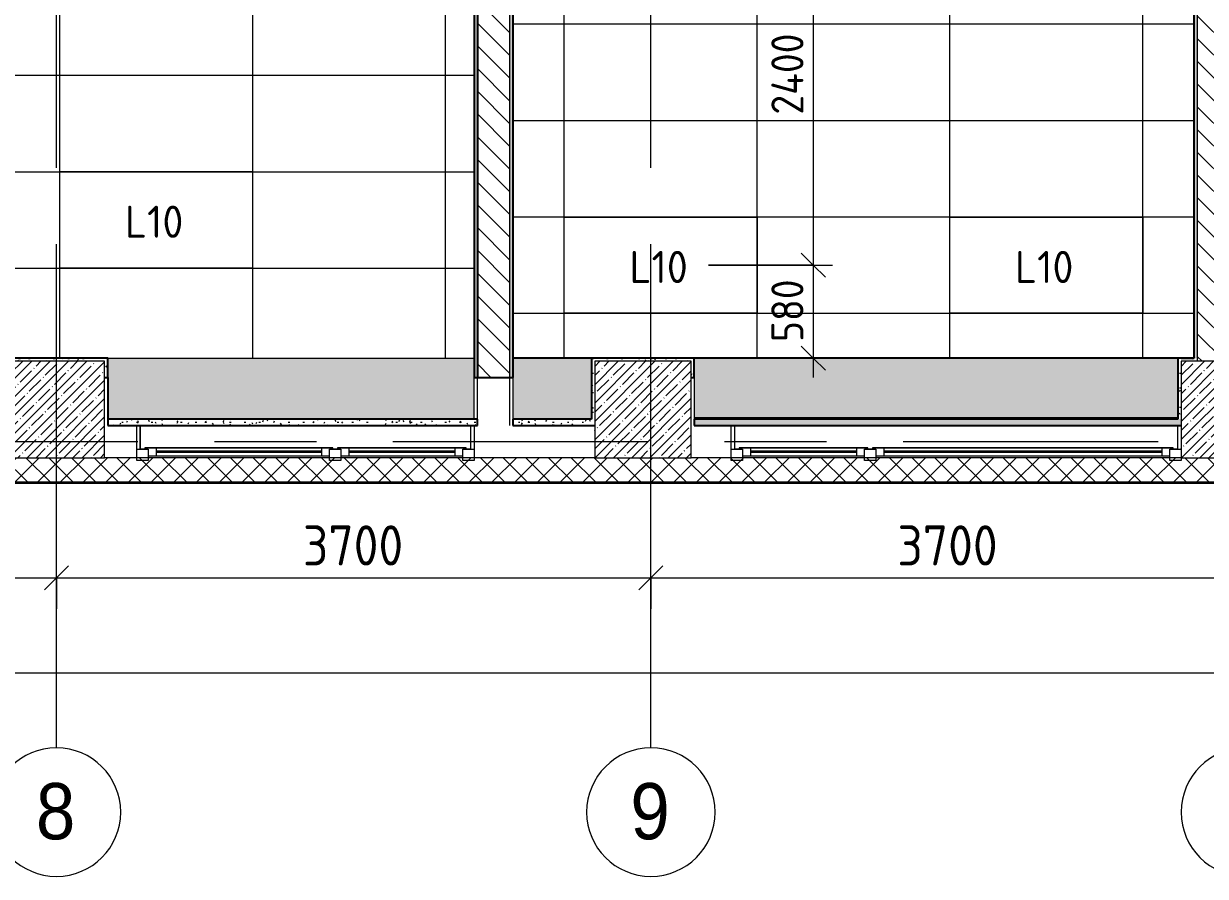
# Model space of a CAD drawing. Header units: millimetres. Extents: x -5524 to 188159, y -8553 to 29000.
# Drawn here: x 22006 to 29361, y -2706 to 2602 of the extents above; entities that cross this region are included whole.
import ezdxf

# ---------------------------------------------------------------- set-up
doc = ezdxf.new("R2010")
doc.units = ezdxf.units.MM
doc.linetypes.add('Осевая', pattern=[3175, 635, -476.25, 1587.5, -476.25])
for name, color, linetype, lineweight in [('A-ANNO-DIMS', 7, 'Continuous', 9), ('A-ANNO-DIMS-100', 7, 'Continuous', 9), ('A-CLNG-PATT', 7, 'Continuous', 9), ('A-GLAZ', 7, 'Continuous', 9), ('A-GLAZ-1', 7, 'Continuous', 13), ('A-WALL', 7, 'Continuous', 9), ('E-LITE-EQPM-IDEN', 7, 'Continuous', 9), ('I-WALL', 7, 'Continuous', 9), ('S-COLS', 7, 'Continuous', 9), ('Оси', 7, 'Continuous', 9), ('Оси-1', 7, 'Continuous', 20), ('Оси-2', 7, 'Осевая', 9)]:
    doc.layers.add(name, color=color, linetype=linetype, lineweight=lineweight)
for name, color, linetype, lineweight, true_color in [('A-ANNO-NOTE', 1, 'Continuous', 9, 0xff0000), ('A-CLNG-1', 7, 'Continuous', 9, 0xc0c0c0), ('A-WALL-1', 254, 'Continuous', 25, 0xbebebe), ('A-WALL-4', 7, 'Continuous', 13, 0x3c3c3c), ('A-WALL-6', 7, 'Continuous', 25, 0x3c3c3c), ('A-WALL-FNSH-3', 7, 'Continuous', 9, 0x3c3c3c), ('A-WALL-FNSH-4', 7, 'Continuous', 13, 0x3c3c3c)]:
    doc.layers.add(name, color=color, linetype=linetype, lineweight=lineweight, true_color=true_color)
doc.layers.add('A-CLNG-PATT-1', color=7, linetype='Continuous', lineweight=9, transparency=1)
doc.styles.add('Arial', font='arial.ttf', dxfattribs={"width": 0.9, "height": 350})
doc.styles.add('GOST Common', font='GOST_Common.ttf', dxfattribs={"height": 200})
doc.styles.add('ISOCPEUR', font='isocpeur.ttf', dxfattribs={"width": 0.9, "height": 250})
doc.styles.add('ISOCPEUR_2', font='isocpeur.ttf', dxfattribs={"width": 0.9, "height": 200})
doc.dimstyles.new('ISO-2_0_0_9К_Средний_округл2', dxfattribs={"dimscale": 304.8, "dimtxt": 199.196235, "dimasz": 0.492126, "dimexe": 0.393701, "dimexo": 0, "dimgap": 0, "dimtad": 1, "dimdec": 0, "dimrnd": 10, "dimzin": 0, "dimdsep": 46, "dimtxsty": 'ISOCPEUR_2', "dimblk1": 'OBLIQUE', "dimblk2": 'OBLIQUE', "dimsah": 1, "dimcen": 0.09, "dimdle": 0.393701, "dimazin": 0, "dimtfac": 1, "dimtdec": 4, "dimtix": 1, "dimtmove": 0, "dimatfit": 3, "dimfxl": 1, "dimtvp": 1, "dimtolj": 1, "dimtzin": 0, "dimarcsym": 2})
doc.dimstyles.new('ISO-2_5_0_9К_БОЛЬШОЙ', dxfattribs={"dimscale": 304.8, "dimtxt": 248.995294, "dimasz": 0.492126, "dimexe": 0.393701, "dimexo": 0.984252, "dimgap": 0, "dimtad": 1, "dimdec": 0, "dimrnd": 10, "dimzin": 0, "dimdsep": 46, "dimtxsty": 'ISOCPEUR', "dimblk1": 'OBLIQUE', "dimblk2": 'OBLIQUE', "dimsah": 1, "dimcen": 0.09, "dimdle": 0.393701, "dimazin": 0, "dimtfac": 1, "dimtdec": 4, "dimtix": 1, "dimtmove": 0, "dimatfit": 3, "dimfxl": 1, "dimtvp": 1, "dimtolj": 1, "dimtzin": 0, "dimarcsym": 2})
doc.dimstyles.new('ISO-2_5_0_9К_БОЛЬШОЙ_1', dxfattribs={"dimscale": 304.8, "dimtxt": 248.995294, "dimasz": 0.492126, "dimexe": 0.393701, "dimexo": 0.984252, "dimgap": 0, "dimtad": 1, "dimdec": 0, "dimrnd": 10, "dimzin": 0, "dimdsep": 46, "dimtxsty": 'ISOCPEUR', "dimblk1": 'OBLIQUE', "dimblk2": 'OBLIQUE', "dimsah": 1, "dimcen": 0.09, "dimdle": 0.393701, "dimazin": 0, "dimtfac": 1, "dimtdec": 4, "dimtix": 1, "dimtmove": 2, "dimatfit": 3, "dimfxl": 1, "dimtvp": 1, "dimtolj": 1, "dimtzin": 0, "dimarcsym": 2})
pattern_1 = [(135, (0, 0), (-70.71068, -70.71068), [])]
pattern_2 = [(0, (0, 0), (121.92, 30.48), [10.058, -81.382, 10.058, -81.382, -487.68]), (0, (0, 0), (121.92, 30.48), [-182.88, 10.058, -172.822, 10.058, -81.382, -213.36]), (0, (0, 0), (121.92, 30.48), [-457.2, 10.058, -50.902, 10.058, -142.342]), (120, (45.72, 15.24), (-87.356454, 90.345817), [10.058, -81.382, 10.058, -81.382, -487.68]), (120, (45.72, 15.24), (-87.356454, 90.345817), [-182.88, 10.058, -172.822, 10.058, -81.382, -213.36]), (120, (45.72, 15.24), (-87.356454, 90.345817), [-457.2, 10.058, -50.902, 10.058, -142.342]), (240, (60.96, 76.2), (-34.563546, -120.825817), [10.058, -81.382, 10.058, -81.382, -487.68]), (240, (60.96, 76.2), (-34.563546, -120.825817), [-182.88, 10.058, -172.822, 10.058, -81.382, -213.36]), (240, (60.96, 76.2), (-34.563546, -120.825817), [-457.2, 10.058, -50.902, 10.058, -142.342])]

# ---------------------------------------------------------------- blocks, each defined once
blk = doc.blocks.new('BSC_Колонна _Прямоугольная - 600х600-V1-План расстановки осветительного оборудования 3 этажа в осях 1-12')
at = {"layer": 'S-COLS'}
h = blk.add_hatch(dxfattribs=at)
h.set_pattern_fill('FP_2', color=256, style=0, pattern_type=2)
h.set_pattern_definition([(45, (-25860, -200), (-57.02463, 57.02463), []), (45, (-25802.975, -200), (-57.02463, 57.02463), [100.806, -20.161, 3.353, -16.808])])
h.paths.add_polyline_path([(-300, -300), (300, -300), (300, 300), (-300, 300), (-300, -46.9)])
for p, q in [((300, 300), (-300, 300)), ((-300, 300), (-300, -300)), ((300, -300), (300, 300)), ((-300, -300), (300, -300))]:
    blk.add_line(p, q, dxfattribs=at)
blk = doc.blocks.new('BSC_Колонна _Прямоугольная - 600х600-V2-План расстановки осветительного оборудования 3 этажа в осях 1-12')
at = {"layer": 'S-COLS'}
h = blk.add_hatch(dxfattribs=at)
h.set_pattern_fill('FP_3', color=256, style=0, pattern_type=2)
h.set_pattern_definition([(45, (-29509.74, -200), (-57.02463, 57.02463), []), (45, (-29452.72, -200), (-57.02463, 57.02463), [100.806, -20.161, 3.353, -16.808])])
h.paths.add_polyline_path([(-300, -300), (300, -300), (300, 300), (-300, 300), (-300, -46.9)])
for p, q in [((300, 300), (-300, 300)), ((-300, 300), (-300, -300)), ((300, -300), (300, 300)), ((-300, -300), (300, -300))]:
    blk.add_line(p, q, dxfattribs=at)
blk = doc.blocks.new('120_Окно_СКБ_2Ст - 120_Окно_СКБ_2Ст 2100х2500 _мал створка СЛЕВА_-22446485-План расстановки осветительного оборудования 3 этажа в осях 1-12')
at = {"layer": 'A-GLAZ'}
for p, q in [((-1030, -127), (-1000, -127)), ((-930, -107), (-270, -107)), ((-270, -117), (-930, -117)), ((-200, -127), (-170, -127)), ((-100, -107), (930, -107)), ((930, -117), (-100, -117)), ((1000, -127), (1030, -127))]:
    blk.add_line(p, q, dxfattribs=at)
at = {"layer": 'A-GLAZ-1'}
for p, q in [((-1050, -127), (-1050, -57)), ((-1050, -57), (-980, -57)), ((-980, -57), (-980, -127)), ((-220, -127), (-220, -57)), ((-220, -57), (-150, -57)), ((-150, -57), (-150, -127)), ((980, -127), (980, -57)), ((980, -57), (1050, -57)), ((1050, -57), (1050, -127)), ((-980, -127), (-1050, -127)), ((-980, -127), (-1000, -127)), ((-1000, -127), (-1000, -137)), ((-1000, -137), (-200, -137)), ((-200, -137), (-1000, -137)), ((-220, -87), (-980, -87)), ((-980, -87), (-980, -127)), ((-930, -137), (-930, -87)), ((-270, -137), (-270, -87)), ((-220, -127), (-220, -87)), ((-150, -127), (-220, -127)), ((-200, -127), (-220, -127)), ((-200, -137), (-200, -127)), ((-150, -127), (-170, -127)), ((-170, -127), (-170, -137)), ((-170, -137), (1000, -137)), ((1000, -137), (-170, -137)), ((980, -87), (-150, -87)), ((-150, -87), (-150, -127)), ((-100, -137), (-100, -87)), ((930, -137), (930, -87)), ((980, -127), (980, -87)), ((1050, -127), (980, -127)), ((1000, -127), (980, -127)), ((1000, -137), (1000, -127))]:
    blk.add_line(p, q, dxfattribs=at)
blk = doc.blocks.new('120_Окно_СКБ_2Ст - 120_Окно_СКБ_2Ст 2800х2500_створка_-22445922-План расстановки осветительного оборудования 3 этажа в осях 1-12')
at = {"layer": 'A-GLAZ'}
for p, q in [((-1380, -127), (-1350, -127)), ((-1280, -107), (450, -107)), ((450, -117), (-1280, -117)), ((520, -127), (550, -127)), ((620, -107), (1280, -107)), ((1280, -117), (620, -117)), ((1350, -127), (1380, -127))]:
    blk.add_line(p, q, dxfattribs=at)
at = {"layer": 'A-GLAZ-1'}
for p, q in [((-1400, -127), (-1400, -57)), ((-1400, -57), (-1330, -57)), ((-1330, -57), (-1330, -127)), ((500, -127), (500, -57)), ((500, -57), (570, -57)), ((570, -57), (570, -127)), ((1330, -127), (1330, -57)), ((1330, -57), (1400, -57)), ((1400, -57), (1400, -127)), ((-1330, -127), (-1400, -127)), ((-1330, -127), (-1350, -127)), ((-1350, -127), (-1350, -137)), ((-1350, -137), (520, -137)), ((520, -137), (-1350, -137)), ((500, -87), (-1330, -87)), ((-1330, -87), (-1330, -127)), ((-1280, -137), (-1280, -87)), ((450, -137), (450, -87)), ((500, -127), (500, -87)), ((570, -127), (500, -127)), ((520, -127), (500, -127)), ((520, -137), (520, -127)), ((570, -127), (550, -127)), ((550, -127), (550, -137)), ((550, -137), (1350, -137)), ((1350, -137), (550, -137)), ((1330, -87), (570, -87)), ((570, -87), (570, -127)), ((620, -137), (620, -87)), ((1280, -137), (1280, -87)), ((1330, -127), (1330, -87)), ((1400, -127), (1330, -127)), ((1350, -127), (1330, -127)), ((1350, -137), (1350, -127))]:
    blk.add_line(p, q, dxfattribs=at)
blk = doc.blocks.new('BSC_Колонна _Прямоугольная - 600х600-V32-План расстановки осветительного оборудования 3 этажа в осях 1-12')
at = {"layer": 'S-COLS'}
h = blk.add_hatch(dxfattribs=at)
h.set_pattern_fill('FP_23', color=256, style=0, pattern_type=2)
h.set_pattern_definition([(45, (-22210, -200), (-57.02463, 57.02463), []), (45, (-22152.975, -200), (-57.02463, 57.02463), [100.806, -20.161, 3.353, -16.808])])
h.paths.add_polyline_path([(-300, -300), (300, -300), (300, 300), (-300, 300), (-300, -46.9)])
for p, q in [((300, 300), (-300, 300)), ((-300, 300), (-300, -300)), ((300, -300), (300, 300)), ((-300, -300), (300, -300))]:
    blk.add_line(p, q, dxfattribs=at)
blk = doc.blocks.new('Ось сетки - D8-29747960-План расстановки осветительного оборудования 3 этажа в осях 1-12')
at = {"layer": 'Оси-1'}
for start, end in [(360, 180), (180, 360)]:
    blk.add_arc((0, 0), 4, start, end, dxfattribs=at)
blk = doc.blocks.new('DIMBLOCK47-План расстановки осветительного оборудования 3 этажа в осях 1-12')
at = {"layer": 'A-ANNO-DIMS-100'}
for p, q in [((110, -1632.3), (110, -1318.3)), ((38310, -1632.3), (38310, -1318.3)), ((-10, -1438.3), (38430, -1438.3)), ((110, -1438.3), (110, -1632.3)), ((38310, -1438.3), (38310, -1632.3))]:
    blk.add_line(p, q, dxfattribs=at)
at = {"layer": 'A-ANNO-DIMS-100', "lineweight": 20}
for p, q in [((110, -1438.3), (185, -1363.3)), ((38310, -1438.3), (38385, -1363.3)), ((110, -1438.3), (35, -1513.3)), ((38310, -1438.3), (38235, -1513.3))]:
    blk.add_line(p, q, dxfattribs=at)
at = {"layer": 'A-ANNO-DIMS-100', "color": 0, "insert": (20005.7, -1111.7), "char_height": 250, "width": 948.097, "attachment_point": 1, "line_spacing_factor": 1.149209, "style": 'ISOCPEUR'}
blk.add_mtext('38200', dxfattribs=at)
blk = doc.blocks.new('_Oblique')
at = {"color": 0, "linetype": 'ByBlock', "lineweight": -2}
blk.add_line((-0.5, -0.5), (0.5, 0.5), dxfattribs=at)
blk = doc.blocks.new('DIMBLOCK54-План расстановки осветительного оборудования 3 этажа в осях 1-12')
at = {"layer": 'A-ANNO-DIMS-100'}
for p, q in [((18510, -1041.8), (18510, -727.8)), ((22210, -1041.8), (22210, -727.8)), ((18510, -847.8), (22210, -847.8)), ((18510, -847.8), (18510, -1041.8)), ((22210, -847.8), (22210, -1041.8))]:
    blk.add_line(p, q, dxfattribs=at)
at = {"layer": 'A-ANNO-DIMS-100', "lineweight": 20}
for p, q in [((18510, -847.8), (18585, -772.8)), ((22210, -847.8), (22285, -772.8)), ((18510, -847.8), (18435, -922.8)), ((22210, -847.8), (22135, -922.8))]:
    blk.add_line(p, q, dxfattribs=at)
at = {"layer": 'A-ANNO-DIMS-100', "color": 0, "insert": (20044, -521.2), "char_height": 250, "width": 758.478, "attachment_point": 1, "line_spacing_factor": 1.149209, "style": 'ISOCPEUR'}
blk.add_mtext('3700', dxfattribs=at)
blk = doc.blocks.new('DIMBLOCK55-План расстановки осветительного оборудования 3 этажа в осях 1-12')
at = {"layer": 'A-ANNO-DIMS-100'}
for p, q in [((22210, -1041.8), (22210, -727.8)), ((25910, -1041.8), (25910, -727.8)), ((22210, -847.8), (25910, -847.8)), ((22210, -847.8), (22210, -1041.8)), ((25910, -847.8), (25910, -1041.8))]:
    blk.add_line(p, q, dxfattribs=at)
at = {"layer": 'A-ANNO-DIMS-100', "lineweight": 20}
for p, q in [((22210, -847.8), (22285, -772.8)), ((25910, -847.8), (25985, -772.8)), ((22210, -847.8), (22135, -922.8)), ((25910, -847.8), (25835, -922.8))]:
    blk.add_line(p, q, dxfattribs=at)
at = {"layer": 'A-ANNO-DIMS-100', "color": 0, "insert": (23744, -521.2), "char_height": 250, "width": 758.478, "attachment_point": 1, "line_spacing_factor": 1.149209, "style": 'ISOCPEUR'}
blk.add_mtext('3700', dxfattribs=at)
blk = doc.blocks.new('DIMBLOCK56-План расстановки осветительного оборудования 3 этажа в осях 1-12')
at = {"layer": 'A-ANNO-DIMS-100'}
for p, q in [((25910, -1041.8), (25910, -727.8)), ((29610, -1041.8), (29610, -727.8)), ((25910, -847.8), (29610, -847.8)), ((25910, -847.8), (25910, -1041.8)), ((29610, -847.8), (29610, -1041.8))]:
    blk.add_line(p, q, dxfattribs=at)
at = {"layer": 'A-ANNO-DIMS-100', "lineweight": 20}
for p, q in [((25910, -847.8), (25985, -772.8)), ((29610, -847.8), (29685, -772.8)), ((25910, -847.8), (25835, -922.8)), ((29610, -847.8), (29535, -922.8))]:
    blk.add_line(p, q, dxfattribs=at)
at = {"layer": 'A-ANNO-DIMS-100', "color": 0, "insert": (27444, -521.2), "char_height": 250, "width": 758.478, "attachment_point": 1, "line_spacing_factor": 1.149209, "style": 'ISOCPEUR'}
blk.add_mtext('3700', dxfattribs=at)
blk = doc.blocks.new('DIMBLOCK78-План расстановки осветительного оборудования 3 этажа в осях 1-12')
at = {"layer": 'A-ANNO-DIMS-100', "lineweight": 20}
for p, q in [((26920.8, 3497.9), (26845.8, 3572.9)), ((26920.8, 3497.9), (26995.8, 3422.9)), ((26920.8, 1097.9), (26845.8, 1172.9)), ((26920.8, 1097.9), (26995.8, 1022.9))]:
    blk.add_line(p, q, dxfattribs=at)
at = {"layer": 'A-ANNO-DIMS-100'}
for p, q in [((26268.3, 3497.9), (27040.8, 3497.9)), ((26920.8, 3497.9), (26268.3, 3497.9)), ((26920.8, 3497.9), (26920.8, 1097.9)), ((26268.3, 1097.9), (27040.8, 1097.9)), ((26920.8, 1097.9), (26268.3, 1097.9))]:
    blk.add_line(p, q, dxfattribs=at)
at = {"layer": 'A-ANNO-DIMS-100', "color": 0, "insert": (26659.6, 2035.5), "char_height": 200, "width": 629.767, "attachment_point": 1, "rotation": 90, "line_spacing_factor": 1.149209, "style": 'ISOCPEUR_2'}
blk.add_mtext('2400', dxfattribs=at)
blk = doc.blocks.new('DIMBLOCK79-План расстановки осветительного оборудования 3 этажа в осях 1-12')
at = {"layer": 'A-ANNO-DIMS-100', "lineweight": 20}
for p, q in [((26920.8, 1097.9), (26845.8, 1172.9)), ((26920.8, 1097.9), (26995.8, 1022.9)), ((26920.8, 520), (26845.8, 595)), ((26920.8, 520), (26995.8, 445))]:
    blk.add_line(p, q, dxfattribs=at)
at = {"layer": 'A-ANNO-DIMS-100'}
for p, q in [((26268.3, 1097.9), (27040.8, 1097.9)), ((26920.8, 1097.9), (26268.3, 1097.9)), ((26920.8, 1097.9), (26920.8, 400)), ((27026.9, 520), (26800.8, 520)), ((26920.8, 520), (27026.9, 520))]:
    blk.add_line(p, q, dxfattribs=at)
at = {"layer": 'A-ANNO-DIMS-100', "color": 0, "insert": (26659.6, 619.3), "char_height": 200, "width": 455.087, "attachment_point": 1, "rotation": 90, "line_spacing_factor": 1.149209, "style": 'ISOCPEUR_2'}
blk.add_mtext('580', dxfattribs=at)

msp = doc.modelspace()

# ---------------------------------------------------------------- hatches: boundary and pattern name
at = {"layer": 'A-CLNG-PATT'}
h = msp.add_hatch(dxfattribs=at)
h.set_pattern_fill('FP_34', color=256, style=0, pattern_type=2)
h.set_pattern_definition([(180, (11431, 2879.5), (-7e-14, -600), []), (270, (11431, 2879.5), (1200, 7e-14), [])])
h.paths.add_polyline_path([(21890, 520), (24810.7, 520), (24810.7, 7680), (22530, 7680), (22530, 7050), (20659, 7050), (20658, 7660), (19360, 7659), (19360, 7050), (16110, 7050), (16109, 7680), (12780, 7680), (12780, 7280), (12630, 7280), (12631, 520), (19793.5, 520)])
h.paths.add_polyline_path([(22472.8, 1080.7), (22230.6, 1080.7), (22230.6, 1680.7), (23430.6, 1680.7), (23430.6, 1080.7), (22530, 1080.7)])
h.paths.add_polyline_path([(21030.6, 1080.7), (19830.6, 1080.7), (19830.6, 1680.7), (21030.6, 1680.7)])
h.paths.add_polyline_path([(17280, 1080.7), (16230.6, 1080.7), (16230.6, 1680.7), (17430.6, 1680.7), (17430.6, 1080.7)])
h.paths.add_polyline_path([(15030.6, 1080.7), (13830.6, 1080.7), (13830.6, 1680.7), (15030.6, 1680.7)])
h.paths.add_polyline_path([(22230.6, 3480.7), (22230.6, 4080.7), (23430.6, 4080.7), (23430.6, 3480.7), (22472.8, 3480.7)])
h.paths.add_polyline_path([(21030.6, 3480.7), (19830.6, 3480.7), (19830.6, 4080.7), (21030.6, 4080.7)])
h.paths.add_polyline_path([(17114.3, 3480.7), (16230.6, 3480.7), (16230.6, 4080.7), (17430.6, 4080.7), (17430.6, 3480.7)])
h.paths.add_polyline_path([(14435.1, 3480.7), (13830.6, 3480.7), (13830.6, 4080.7), (15030.6, 4080.7), (15030.6, 3480.7)])
h.paths.add_polyline_path([(22472.8, 5880.7), (22230.6, 5880.7), (22230.6, 6480.7), (23430.6, 6480.7), (23430.6, 5880.7)])
h.paths.add_polyline_path([(21030.6, 5880.7), (19830.6, 5880.7), (19830.6, 6480.7), (21030.6, 6480.7)])
h.paths.add_polyline_path([(17430.6, 5880.7), (16230.6, 5880.7), (16230.6, 6480.7), (17430.6, 6480.7)])
h.paths.add_polyline_path([(14435.1, 5880.7), (13830.6, 5880.7), (13830.6, 6480.7), (15030.6, 6480.7), (15030.6, 5880.7)])
h = msp.add_hatch(dxfattribs=at)
h.set_pattern_fill('FP_33', color=256, style=0, pattern_type=2)
h.set_pattern_definition([(180, (21770.36, 6199), (-7e-14, -600), []), (270, (21770.4, 6199), (1200, 7e-14), [])])
h.paths.add_polyline_path([(29170.8, 520), (29290.7, 521), (29289.7, 6800), (27609.7, 6800), (27608.7, 7660), (26180, 7660), (26180, 6800), (25050.7, 6799), (25050.7, 520), (27831.2, 520)])
h.paths.add_polyline_path([(25560, 798.7), (25369.9, 798.7), (25369.9, 1398.7), (26569.9, 1398.7), (26569.9, 798.7), (26160, 798.7)])
h.paths.add_polyline_path([(27831.2, 798.7), (27769.9, 798.7), (27769.9, 1398.7), (28969.9, 1398.7), (28969.9, 798.7)])
h.paths.add_polyline_path([(28969.9, 3198.7), (27769.9, 3198.7), (27769.9, 3798.7), (28969.9, 3798.7)])
h.paths.add_polyline_path([(26569.9, 3198.7), (25369.9, 3198.7), (25369.9, 3798.7), (26569.9, 3798.7)])
h.paths.add_polyline_path([(25369.9, 5598.7), (25369.9, 6198.7), (26569.9, 6198.7), (26569.9, 5598.7)])
h.paths.add_polyline_path([(27831.2, 5598.7), (27769.9, 5598.7), (27769.9, 6198.7), (28969.9, 6198.7), (28969.9, 5598.7)])
at = {"layer": 'A-CLNG-PATT-1'}
h = msp.add_hatch(color=256, dxfattribs=at)
h.paths.add_polyline_path([(22531, 140), (24810.7, 140), (24810.7, 520), (22531, 520), (22531, 153.1)])
h.paths.add_polyline_path([(17281, 140), (21890, 140), (21890, 520), (17281, 520), (17281, 153.1)])
h.paths.add_polyline_path([(12760, 140), (16640, 140), (16640, 520), (12780, 520), (12780, 400), (12760, 400), (12760, 153.1)])
h = msp.add_hatch(color=256, dxfattribs=at)
h.paths.add_polyline_path([(25152, 141), (25540, 141), (25539.4, 521), (25050.7, 520), (25050.7, 141)])
h.paths.add_polyline_path([(29189.7, 150), (29189, 521), (26180, 520), (26180, 150), (27831.2, 150)])
at = {"layer": 'A-WALL'}
h = msp.add_hatch(dxfattribs=at)
h.set_pattern_fill('FP_8', color=256, style=0, pattern_type=2)
h.set_pattern_definition([(45, (0, 0), (-70.71068, 70.71068), []), (135, (0, 0), (-70.71068, -70.71068), [])])
h.paths.add_polyline_path([(37208.4, -250), (38207.7, -250), (38207.7, -100), (-260, -100), (-260, -250), (35868.8, -250)])
at = {"layer": 'I-WALL'}
h = msp.add_hatch(dxfattribs=at)
h.set_pattern_fill('FP_30', color=256, style=0, pattern_type=2)
h.set_pattern_definition(pattern_2)
h.paths.add_polyline_path([(24810.7, 400), (24830.7, 400), (24830.7, 7700), (24810.7, 7700), (24810.7, 2263.4)])
h = msp.add_hatch(dxfattribs=at)
h.set_pattern_fill('FP_7', color=256, style=0, pattern_type=2)
h.set_pattern_definition(pattern_1)
h.paths.add_polyline_path([(25030.7, 400), (25030.7, 7700), (24830.7, 7700), (24830.7, 400)])
h = msp.add_hatch(dxfattribs=at)
h.set_pattern_fill('FP_7', color=256, style=0, pattern_type=2)
h.set_pattern_definition(pattern_1)
h.paths.add_polyline_path([(29344, 500), (29510.7, 500), (29510.7, 7300), (29310.7, 7300), (29310.7, 500)])
h = msp.add_hatch(dxfattribs=at)
h.set_pattern_fill('FP_30', color=256, style=0, pattern_type=2)
h.set_pattern_definition(pattern_2)
h.paths.add_polyline_path([(25030.7, 400), (25050.7, 400), (25050.7, 6800), (25030.7, 6800), (25030.7, 2263.4)])
h = msp.add_hatch(dxfattribs=at)
h.set_pattern_fill('FP_30', color=256, style=0, pattern_type=2)
h.set_pattern_definition(pattern_2)
h.paths.add_polyline_path([(29290.7, 520), (29310.7, 520), (29310.7, 6820), (29290.7, 6820), (29290.7, 521)])
h = msp.add_hatch(dxfattribs=at)
h.set_pattern_fill('FP_30', color=256, style=0, pattern_type=2)
h.set_pattern_definition(pattern_2)
h.paths.add_polyline_path([(22510, 500), (22530, 500), (22530, 520), (21910, 520), (21910, 500), (22472.8, 500)])
h = msp.add_hatch(dxfattribs=at)
h.set_pattern_fill('FP_30', color=256, style=0, pattern_type=2)
h.set_pattern_definition(pattern_2)
h.paths.add_polyline_path([(25540, 140), (25560, 140), (25560, 520), (25540, 520), (25540, 141)])
h = msp.add_hatch(dxfattribs=at)
h.set_pattern_fill('FP_30', color=256, style=0, pattern_type=2)
h.set_pattern_definition(pattern_2)
h.paths.add_polyline_path([(25560, 500), (26180, 500), (26180, 520), (25560, 520)])
h = msp.add_hatch(dxfattribs=at)
h.set_pattern_fill('FP_30', color=256, style=0, pattern_type=2)
h.set_pattern_definition(pattern_2)
h.paths.add_polyline_path([(29189.7, 140), (29209.7, 140), (29209.7, 520), (29189.7, 520), (29189.7, 141)])
h = msp.add_hatch(dxfattribs=at)
h.set_pattern_fill('FP_30', color=256, style=0, pattern_type=2)
h.set_pattern_definition(pattern_2)
h.paths.add_polyline_path([(29209.7, 500), (29310.7, 500), (29310.7, 520), (29209.7, 520)])
h = msp.add_hatch(dxfattribs=at)
h.set_pattern_fill('FP_30', color=256, style=0, pattern_type=2)
h.set_pattern_definition(pattern_2)
h.paths.add_polyline_path([(22530, 400), (22530, 500), (22510, 500), (22510, 400)])
h = msp.add_hatch(dxfattribs=at)
h.set_pattern_fill('FP_30', color=256, style=0, pattern_type=2)
h.set_pattern_definition(pattern_2)
h.paths.add_polyline_path([(26180, 400), (26180, 500), (26160, 500), (26160, 400)])
h = msp.add_hatch(dxfattribs=at)
h.set_pattern_fill('FP_30', color=256, style=0, pattern_type=2)
h.set_pattern_definition(pattern_2)
h.paths.add_polyline_path([(24830.7, 100), (24830.7, 140), (22530, 140), (22530, 100)])
h = msp.add_hatch(dxfattribs=at)
h.set_pattern_fill('FP_30', color=256, style=0, pattern_type=2)
h.set_pattern_definition(pattern_2)
h.paths.add_polyline_path([(25050.7, 100), (25560, 100), (25560, 140), (25050.7, 140)])
h = msp.add_hatch(dxfattribs=at)
h.set_pattern_fill('FP_30', color=256, style=0, pattern_type=2)
h.set_pattern_definition(pattern_2)
h.paths.add_polyline_path([(27831.2, 100), (29209.7, 100), (29209.7, 140), (26180, 140), (26180, 100)])

# ---------------------------------------------------------------- linework, layer by layer
at = {"layer": 'A-ANNO-NOTE'}
for p, q in [((22231, 1679.6), (23431, 1679.6)), ((22231, 1079.6), (22231, 1679.6)), ((23431, 1679.6), (23431, 1079.6)), ((25370.8, 1397.9), (26570.8, 1397.9)), ((25370.8, 797.9), (25370.8, 1397.9)), ((26570.8, 1397.9), (26570.8, 797.9)), ((27770.8, 1397.9), (28970.8, 1397.9)), ((27770.8, 797.9), (27770.8, 1397.9)), ((28970.8, 1397.9), (28970.8, 797.9)), ((23431, 1079.6), (22231, 1079.6)), ((26570.8, 797.9), (25370.8, 797.9)), ((28970.8, 797.9), (27770.8, 797.9))]:
    msp.add_line(p, q, dxfattribs=at)
at = {"layer": 'A-CLNG-1'}
for p, q in [((22230.6, 1080.7), (22230.6, 1680.7)), ((22230.6, 1680.7), (23430.6, 1680.7)), ((23430.6, 1680.7), (23430.6, 1080.7)), ((25369.9, 798.7), (25369.9, 1398.7)), ((25369.9, 1398.7), (26569.9, 1398.7)), ((26569.9, 1398.7), (26569.9, 798.7)), ((27769.9, 798.7), (27769.9, 1398.7)), ((27769.9, 1398.7), (28969.9, 1398.7)), ((28969.9, 1398.7), (28969.9, 798.7)), ((23430.6, 1080.7), (22230.6, 1080.7)), ((26569.9, 798.7), (25369.9, 798.7)), ((28969.9, 798.7), (27769.9, 798.7)), ((22531, 520), (24810.7, 520)), ((25050.7, 520), (25540, 520)), ((25539, 521), (25051.9, 521)), ((26180, 520), (29189.7, 520)), ((29188.7, 521), (26181, 521)), ((22531, 400), (22531, 140)), ((24810.7, 140), (24810.7, 400)), ((25050.7, 400), (25050.7, 141)), ((26180, 400), (26180, 150)), ((26180, 150), (29189.7, 150))]:
    msp.add_line(p, q, dxfattribs=at)
at = {"layer": 'A-WALL'}
for p, q in [((25030.7, 6900), (25030.7, 400)), ((29310.7, 6900), (29310.7, 500)), ((26409.7, -100), (26409.7, 100)), ((22710, -100), (22710, -48)), ((24810, -48), (24810, -100)), ((-260, -250), (38207.7, -250))]:
    msp.add_line(p, q, dxfattribs=at)
at = {"layer": 'A-WALL-1'}
for p, q in [((24810.7, 7680), (24810.7, 400)), ((24830.7, 7700), (24830.7, 400)), ((22530, 520), (21890, 520)), ((22530, 400), (22530, 520)), ((25540, 520), (25540, 140)), ((26180, 520), (25540, 520)), ((26180, 400), (26180, 520)), ((29189.7, 520), (29189.7, 140)), ((29209.7, 520), (29189.7, 520)), ((29290.7, 521), (29290.7, 520)), ((22510, 400), (22530, 400)), ((24810.7, 400), (25050.7, 400)), ((26160, 400), (26180, 400)), ((24830.7, 140), (22530, 140)), ((22530, 140), (22530, 100)), ((22530, 100), (24830.7, 100)), ((24830.7, 100), (24830.7, 140)), ((25540, 140), (25050.7, 140)), ((25050.7, 140), (25050.7, 100)), ((25050.7, 100), (25560, 100)), ((26180, 140), (26180, 100)), ((29189.7, 140), (26180, 140)), ((26180, 100), (29209.7, 100))]:
    msp.add_line(p, q, dxfattribs=at)
at = {"layer": 'A-WALL-4'}
for p, q in [((25560, -100), (22510, -100)), ((29209.7, -100), (26160, -100))]:
    msp.add_line(p, q, dxfattribs=at)
at = {"layer": 'A-WALL-6'}
for p, q in [((25050.7, 6799), (25050.7, 400)), ((29290.7, 521), (29290.7, 6800)), ((29209.7, 520), (29290.7, 520))]:
    msp.add_line(p, q, dxfattribs=at)
at = {"layer": 'A-WALL-FNSH-3'}
msp.add_line((-268, -258), (38207.7, -258), dxfattribs=at)
at = {"layer": 'A-WALL-FNSH-4'}
for p, q in [((25051.7, 400), (25051.7, 6799)), ((29289.7, 6799), (29289.7, 521)), ((22531, 520), (22530, 520)), ((22531, 400), (22531, 520)), ((25539, 521), (25539, 400)), ((26181, 521), (25539, 521)), ((26181, 400), (26181, 521)), ((29188.7, 521), (29188.7, 400)), ((29289.7, 521), (29188.7, 521)), ((29189.7, 520), (29189.7, 520)), ((22530, 400), (22531, 400)), ((25050.7, 400), (25051.7, 400)), ((25539, 400), (25540, 400)), ((26180, 400), (26181, 400)), ((29188.7, 400), (29189.7, 400)), ((25540, 141), (25050.7, 141)), ((25050.7, 141), (25050.7, 140)), ((29189.7, 141), (26180, 141)), ((26180, 141), (26180, 140)), ((-263, -253), (38207.7, -253))]:
    msp.add_line(p, q, dxfattribs=at)
at = {"layer": 'I-WALL'}
for p, q in [((24809.7, 520), (24809.7, 7679)), ((21890, 521), (22531, 521)), ((22531, 520), (22531, 521)), ((24809.7, 140), (24809.7, 519.8)), ((22530, 140), (22530, 400)), ((24830.7, 140), (24830.7, 400)), ((25030.7, 400), (25030.7, 100)), ((26180, 150), (26180, 141)), ((22530, 141), (24810.7, 141)), ((22710, 141), (22710, 140)), ((22710, -48), (22710, 100)), ((22730, 100), (22730, -48)), ((22731, 100), (22731, -48)), ((24789, -48), (24789, 100)), ((24790, -48), (24790, 100)), ((24810, 100), (24810, -48)), ((24810.2, 140), (24810.2, 141)), ((26429.7, 141), (26429.7, 140)), ((26429.7, 100), (26429.7, -48)), ((26430.7, 100), (26430.7, -48)), ((29146.8, 141), (29146.8, 140)), ((29188.7, -48), (29188.7, 100)), ((29189.7, -48), (29189.7, 100)), ((22710, -48), (22731, -48)), ((24789, -48), (24810, -48)), ((26409.7, -48), (26430.7, -48)), ((29188.7, -48), (29209.7, -48))]:
    msp.add_line(p, q, dxfattribs=at)
at = {"layer": 'Оси'}
for p, q in [((22210, -1906.3), (22210, 593.7)), ((25910, -1906.3), (25910, 593.7))]:
    msp.add_line(p, q, dxfattribs=at)
at = {"layer": 'Оси-2'}
for p, q in [((22210, 593.7), (22210, 24898.1)), ((25910, 593.7), (25910, 24898.1)), ((-2206.6, 0), (36260, 0))]:
    msp.add_line(p, q, dxfattribs=at)

# ---------------------------------------------------------------- block references
at = {"layer": 'A-GLAZ', "rotation": 180}
for name, p in [('120_Окно_СКБ_2Ст - 120_Окно_СКБ_2Ст 2100х2500 _мал створка СЛЕВА_-22446485-План расстановки осветительного оборудования 3 этажа в осях 1-12', (23760, -175)), ('120_Окно_СКБ_2Ст - 120_Окно_СКБ_2Ст 2800х2500_створка_-22445922-План расстановки осветительного оборудования 3 этажа в осях 1-12', (27809.7, -175))]:
    msp.add_blockref(name, p, dxfattribs=at)
at = {"layer": 'S-COLS'}
for name, p in [('BSC_Колонна _Прямоугольная - 600х600-V32-План расстановки осветительного оборудования 3 этажа в осях 1-12', (22210, 200)), ('BSC_Колонна _Прямоугольная - 600х600-V1-План расстановки осветительного оборудования 3 этажа в осях 1-12', (25860, 200)), ('BSC_Колонна _Прямоугольная - 600х600-V2-План расстановки осветительного оборудования 3 этажа в осях 1-12', (29509.7, 200))]:
    msp.add_blockref(name, p, dxfattribs=at)
at = {"layer": 'Оси-1', "xscale": 99.99999999999993, "yscale": 99.99999999999993, "zscale": 99.99999999999993}
for p in [(22210, -2306.3), (25910, -2306.3), (29610, -2306.3)]:
    msp.add_blockref('Ось сетки - D8-29747960-План расстановки осветительного оборудования 3 этажа в осях 1-12', p, dxfattribs=at)

# ---------------------------------------------------------------- texts
at = {"layer": 'E-LITE-EQPM-IDEN', "char_height": 200, "width": 472.996, "attachment_point": 1, "style": 'GOST Common'}
for insert in [(22636.4, 1468.8), (25776.2, 1187.2), (28176.2, 1187.2)]:
    msp.add_mtext('L10', dxfattribs=dict(at, insert=insert))
at = {"layer": 'Оси', "char_height": 350, "width": 303.038, "attachment_point": 1, "style": 'Arial'}
for s, insert in [('\\fArial|b0|i0|c204|p34|;\\W.9;8', (22082.5, -2125.6)), ('\\fArial|b0|i0|c204|p34|;\\W.9;9', (25782.5, -2125.6))]:
    msp.add_mtext(s, dxfattribs=dict(at, insert=insert))

# ---------------------------------------------------------------- dimensions: what is measured, and where the dimension line sits
at = {"layer": 'A-ANNO-DIMS'}
for base, p1, p2, override, picture, middle in [((26920.8, 1097.9), (26268.3, 3497.9), (26268.3, 1097.9), {"dimpost": '<>', "dimfxl": 2400}, 'DIMBLOCK78-План расстановки осветительного оборудования 3 этажа в осях 1-12', (26820.8, 2297.9)), ((26920.8, 520), (26268.3, 1097.9), (27026.9, 520), {"dimpost": '<>', "dimfxl": 953.639105}, 'DIMBLOCK79-План расстановки осветительного оборудования 3 этажа в осях 1-12', (26820.8, 808.9))]:
    dim = msp.add_linear_dim(base=base, p1=p1, p2=p2, angle=90, dimstyle='ISO-2_0_0_9К_Средний_округл2', override=override, dxfattribs=at)
    dim.commit()
    dim.dimension.update_dxf_attribs({"geometry": picture, "text_midpoint": middle})
for base, p1, p2, picture, middle in [((22210, -847.8), (18510, -741.8), (22210, -741.8), 'DIMBLOCK54-План расстановки осветительного оборудования 3 этажа в осях 1-12', (20360, -722.8)), ((25910, -847.8), (22210, -741.8), (25910, -741.8), 'DIMBLOCK55-План расстановки осветительного оборудования 3 этажа в осях 1-12', (24060, -722.8)), ((29610, -847.8), (25910, -741.8), (29610, -741.8), 'DIMBLOCK56-План расстановки осветительного оборудования 3 этажа в осях 1-12', (27760, -722.8))]:
    dim = msp.add_linear_dim(base=base, p1=p1, p2=p2, dimstyle='ISO-2_5_0_9К_БОЛЬШОЙ', override={"dimpost": '<>', "dimfxl": 3700}, dxfattribs=at)
    dim.commit()
    dim.dimension.update_dxf_attribs({"geometry": picture, "text_midpoint": middle})
dim = msp.add_linear_dim(base=(38310, -1438.3), p1=(110, -1332.3), p2=(38310, -1332.3), dimstyle='ISO-2_5_0_9К_БОЛЬШОЙ_1', override={"dimpost": '<>', "dimfxl": 38199.999966}, dxfattribs=at)
dim.commit()
dim.dimension.update_dxf_attribs({"geometry": 'DIMBLOCK47-План расстановки осветительного оборудования 3 этажа в осях 1-12', "text_midpoint": (20479.8, -1278.4), "dimtype": 160})

doc.saveas('drawing.dxf')
